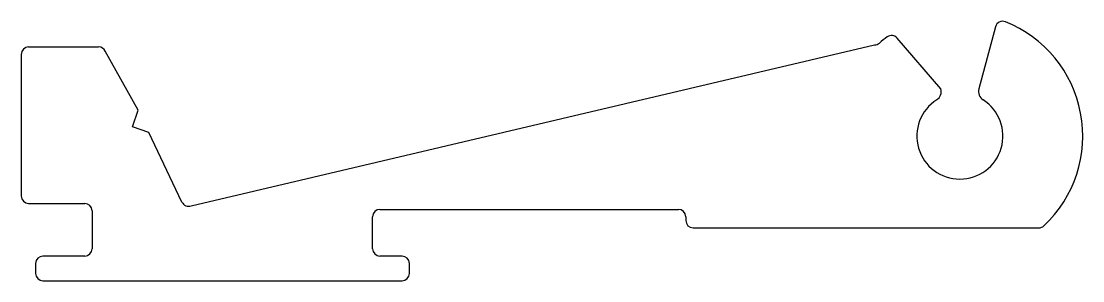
# Model space of a CAD drawing. Extents: x 1130.2 to 1173.4, y 713.2 to 723.7.
import ezdxf

# ---------------------------------------------------------------- set-up
doc = ezdxf.new("R2010")
doc.units = 0
doc.layers.get('0').update_dxf_attribs({"linetype": 'CONTINUOUS'})

msp = doc.modelspace()

# ---------------------------------------------------------------- linework, layer by layer
at = {"color": 0}
for p, q in [((1169.871, 723.497), (1169.193, 720.968)), ((1167.65, 720.968), (1165.869, 723.038)), ((1130.534, 722.673), (1133.383, 722.673)), ((1137.148, 716.217), (1164.95, 722.758)), ((1130.234, 722.373), (1130.234, 716.614)), ((1134.992, 720.1), (1133.653, 722.502)), ((1134.756, 719.433), (1134.992, 720.1)), ((1135.423, 719.197), (1134.756, 719.433)), ((1136.773, 716.369), (1135.423, 719.197)), ((1130.534, 716.314), (1132.818, 716.314)), ((1144.829, 716.074), (1156.971, 716.074)), ((1133.118, 716.014), (1133.118, 714.474)), ((1144.529, 714.474), (1144.529, 715.774)), ((1157.271, 715.774), (1157.271, 715.624)), ((1157.571, 715.324), (1171.636, 715.324)), ((1132.818, 714.174), (1131.118, 714.174)), ((1145.729, 714.174), (1144.829, 714.174)), ((1130.818, 713.874), (1130.818, 713.474)), ((1146.029, 713.474), (1146.029, 713.874)), ((1131.118, 713.174), (1145.729, 713.174))]:
    msp.add_line(p, q, dxfattribs=at)
for centre, radius, start, end in [((1170.161, 723.419), 0.3, 68.2798, 165), ((1168.422, 719.053), 5, 313.146, 68.2798), ((1168.422, 719.053), 5, 126.2687, 130.9188), ((1165.641, 722.842), 0.3, 40.7068, 126.2687), ((1130.534, 722.373), 0.3, 90, 180), ((1133.383, 722.373), 0.3, 25.5286, 90), ((1164.95, 723.058), 0.3, 270, 310.9188), ((1167.263, 720.864), 0.4, 302.5973, 15), ((1169.58, 720.864), 0.4, 165, 237.4027), ((1168.422, 719.053), 1.75, 122.5973, 57.4027), ((1130.534, 716.614), 0.3, 180, 270), ((1132.818, 716.014), 0.3, 0, 90), ((1137.044, 716.499), 0.3, 205.5286, 290.2475), ((1144.829, 715.774), 0.3, 90, 180), ((1156.971, 715.774), 0.3, 0, 90), ((1157.571, 715.624), 0.3, 180, 270), ((1171.636, 715.624), 0.3, 270, 313.146), ((1132.818, 714.474), 0.3, 270, 0), ((1144.829, 714.474), 0.3, 180, 270), ((1131.118, 713.874), 0.3, 90, 180), ((1145.729, 713.874), 0.3, 0, 90), ((1131.118, 713.474), 0.3, 180, 270), ((1145.729, 713.474), 0.3, 270, 0)]:
    msp.add_arc(centre, radius, start, end, dxfattribs=at)

doc.saveas('drawing.dxf')
